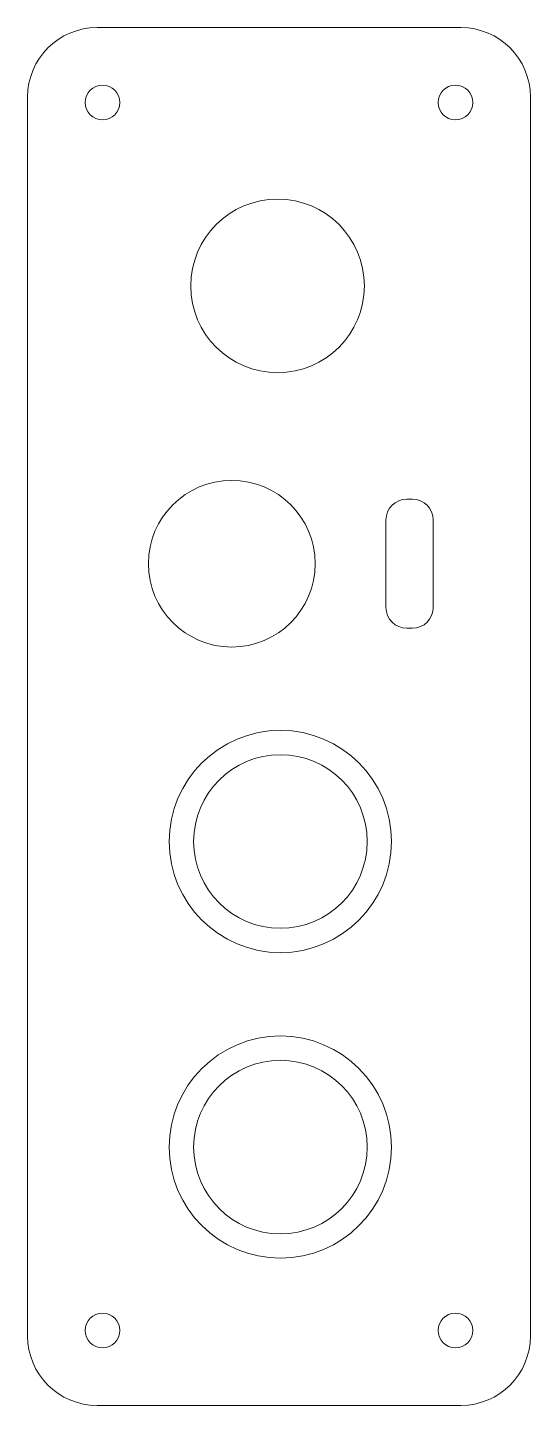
# Model space of a CAD drawing. Header units: millimetres. Extents: x -109.3 to -73.1, y -31.2 to 68.
import ezdxf

# ---------------------------------------------------------------- set-up
doc = ezdxf.new("R2010")
doc.units = ezdxf.units.MM
doc.header["$LTSCALE"] = 5
doc.linetypes.add('AUSGEZOGEN', pattern=[0])
doc.layers.add('Layer1', color=7, linetype='Continuous')

msp = doc.modelspace()

# ---------------------------------------------------------------- linework, layer by layer
at = {"color": 7, "linetype": 'AUSGEZOGEN', "lineweight": 18}
for centre, radius in [((-91.3, 49.4), 6.25), ((-94.6, 29.4), 6), ((-91.099, 9.4), 6.25), ((-91.099, -12.6), 6.25)]:
    msp.add_circle(centre, radius, dxfattribs=at)
at = {"layer": 'Layer1', "color": 7, "linetype": 'AUSGEZOGEN', "lineweight": 18}
for p, q in [((-104.3, 68), (-78.1, 68)), ((-109.3, -26.2), (-109.3, 63)), ((-73.1, -26.2), (-73.1, 63)), ((-82, 34.05), (-81.6, 34.05)), ((-83.5, 32.55), (-83.5, 26.25)), ((-80.1, 32.55), (-80.1, 26.25)), ((-82, 24.75), (-81.6, 24.75)), ((-104.3, -31.2), (-78.1, -31.2))]:
    msp.add_line(p, q, dxfattribs=at)
for centre, radius in [((-103.9, 62.6), 1.25), ((-78.5, 62.6), 1.25), ((-91.099, 9.4), 8), ((-91.099, -12.6), 8), ((-103.9, -25.8), 1.25), ((-78.5, -25.8), 1.25)]:
    msp.add_circle(centre, radius, dxfattribs=at)
for centre, radius, start, end in [((-104.3, 63), 5, 90, 180), ((-78.1, 63), 5, 0, 90), ((-82, 32.55), 1.5, 90, 180), ((-81.6, 32.55), 1.5, 0, 90), ((-82, 26.25), 1.5, 180, 270), ((-81.6, 26.25), 1.5, 270, 0), ((-104.3, -26.2), 5, 180, 270), ((-78.1, -26.2), 5, 270, 0)]:
    msp.add_arc(centre, radius, start, end, dxfattribs=at)

doc.saveas('drawing.dxf')
